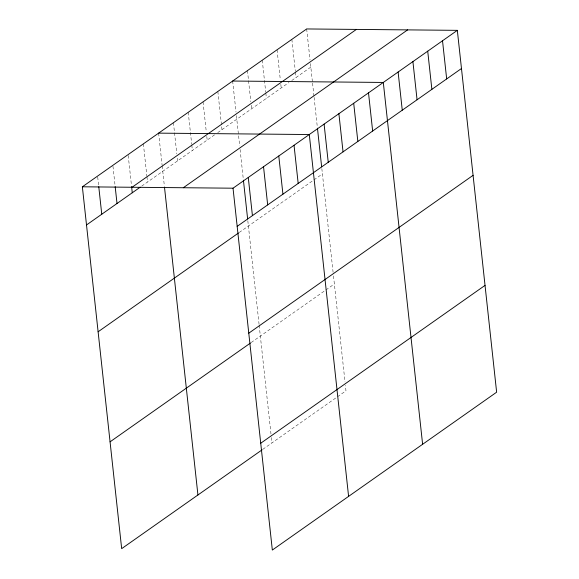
<?xml version="1.0" encoding="UTF-8"?>
<svg xmlns="http://www.w3.org/2000/svg" width="579" height="579" viewBox="0 0 579 579"><rect width="100%" height="100%" fill="white"/><g stroke="black" fill="none" stroke-linecap="round" stroke-linejoin="round"><path stroke-width="0.43" stroke-dasharray="2.9 2.17" d="M141.71 186.12L214.939 134.589M217.755 132.605L288.957 82.493M291.78 80.51L310.814 67.113M239.228 232.476L313.253 180.38M313.956 179.888L322.416 173.932M251.185 342.522L325.21 290.434M325.912 289.934L334.373 283.985M262.794 449.34L336.812 397.252M337.514 396.753L345.974 390.803L345.395 385.462M306.667 28.95L310.04 60.013M310.431 63.567L312.457 82.247M312.551 83.137L314.006 96.49M314.1 97.381L317.386 127.648M321.837 168.59L333.106 272.354M333.497 275.93L345.012 381.901M291.859 39.365L295.333 71.318M295.428 72.209L296.007 77.535M277.059 49.787L280.337 79.967M280.822 84.404L281.206 87.95M262.258 60.202L265.725 92.155M265.819 93.045L266.398 98.372M247.45 70.624L250.823 101.687M251.214 105.24L251.597 108.787M232.649 81.038L236.022 112.109M236.406 115.655L239.692 145.915M240.082 149.469L243.368 179.736M247.819 220.686L259.088 324.443M259.182 325.34L270.986 433.989M271.377 437.55L271.956 442.892M217.842 91.46L221.989 129.624M203.041 101.875L206.319 132.055M206.797 136.492L207.181 140.046M188.233 112.297L191.707 144.251M191.801 145.134L192.38 150.46M173.432 122.712L176.805 153.782M177.283 158.219L177.572 160.882M158.624 133.134L162.098 165.087M162.192 165.97L164.414 186.431M143.375 143.867L146.842 175.821M146.943 176.711L147.515 182.03M128.212 155.49L131.491 185.664M112.963 166.224L115.083 185.75M97.706 176.957L98.676 185.83"/><path stroke-width="0.87" d="M262.084 449.84L121.67 548.653L82.363 186.8L306.667 28.95L457.33 30.347L496.637 392.2L272.333 550.05L233.026 188.197L457.33 30.347M132.077 187.263L356.389 29.413M86.51 224.97L140.256 187.147M183.304 187.741L407.609 29.884M237.173 226.367L461.477 68.517M98.112 331.781L238.526 232.968M248.775 333.186L473.079 175.328M110.068 441.835L250.483 343.021M260.731 443.232L485.036 285.382M232.649 81.038L383.305 82.442L422.619 444.288M158.624 133.134L309.287 134.531L348.594 496.377M82.363 186.8L233.026 188.197M442.522 40.769L446.67 78.932M427.722 51.184L431.869 89.354M412.914 61.606L417.061 99.769M398.113 72.02L402.26 110.191M368.505 92.857L372.652 131.028M353.704 103.279L357.844 141.442M338.896 113.694L343.043 151.857M324.095 124.109L328.235 162.279M317.487 128.538L321.642 166.81M294.038 145.264L298.178 183.434M278.781 155.997L282.928 194.168M263.532 166.73L267.672 204.901M248.275 177.463L252.422 215.634M243.462 180.626L247.624 218.905M164.508 187.321L197.931 494.98M131.592 186.554L132.265 192.764M115.178 186.633L117.016 203.504M98.77 186.72L101.759 214.237"/></g></svg>
